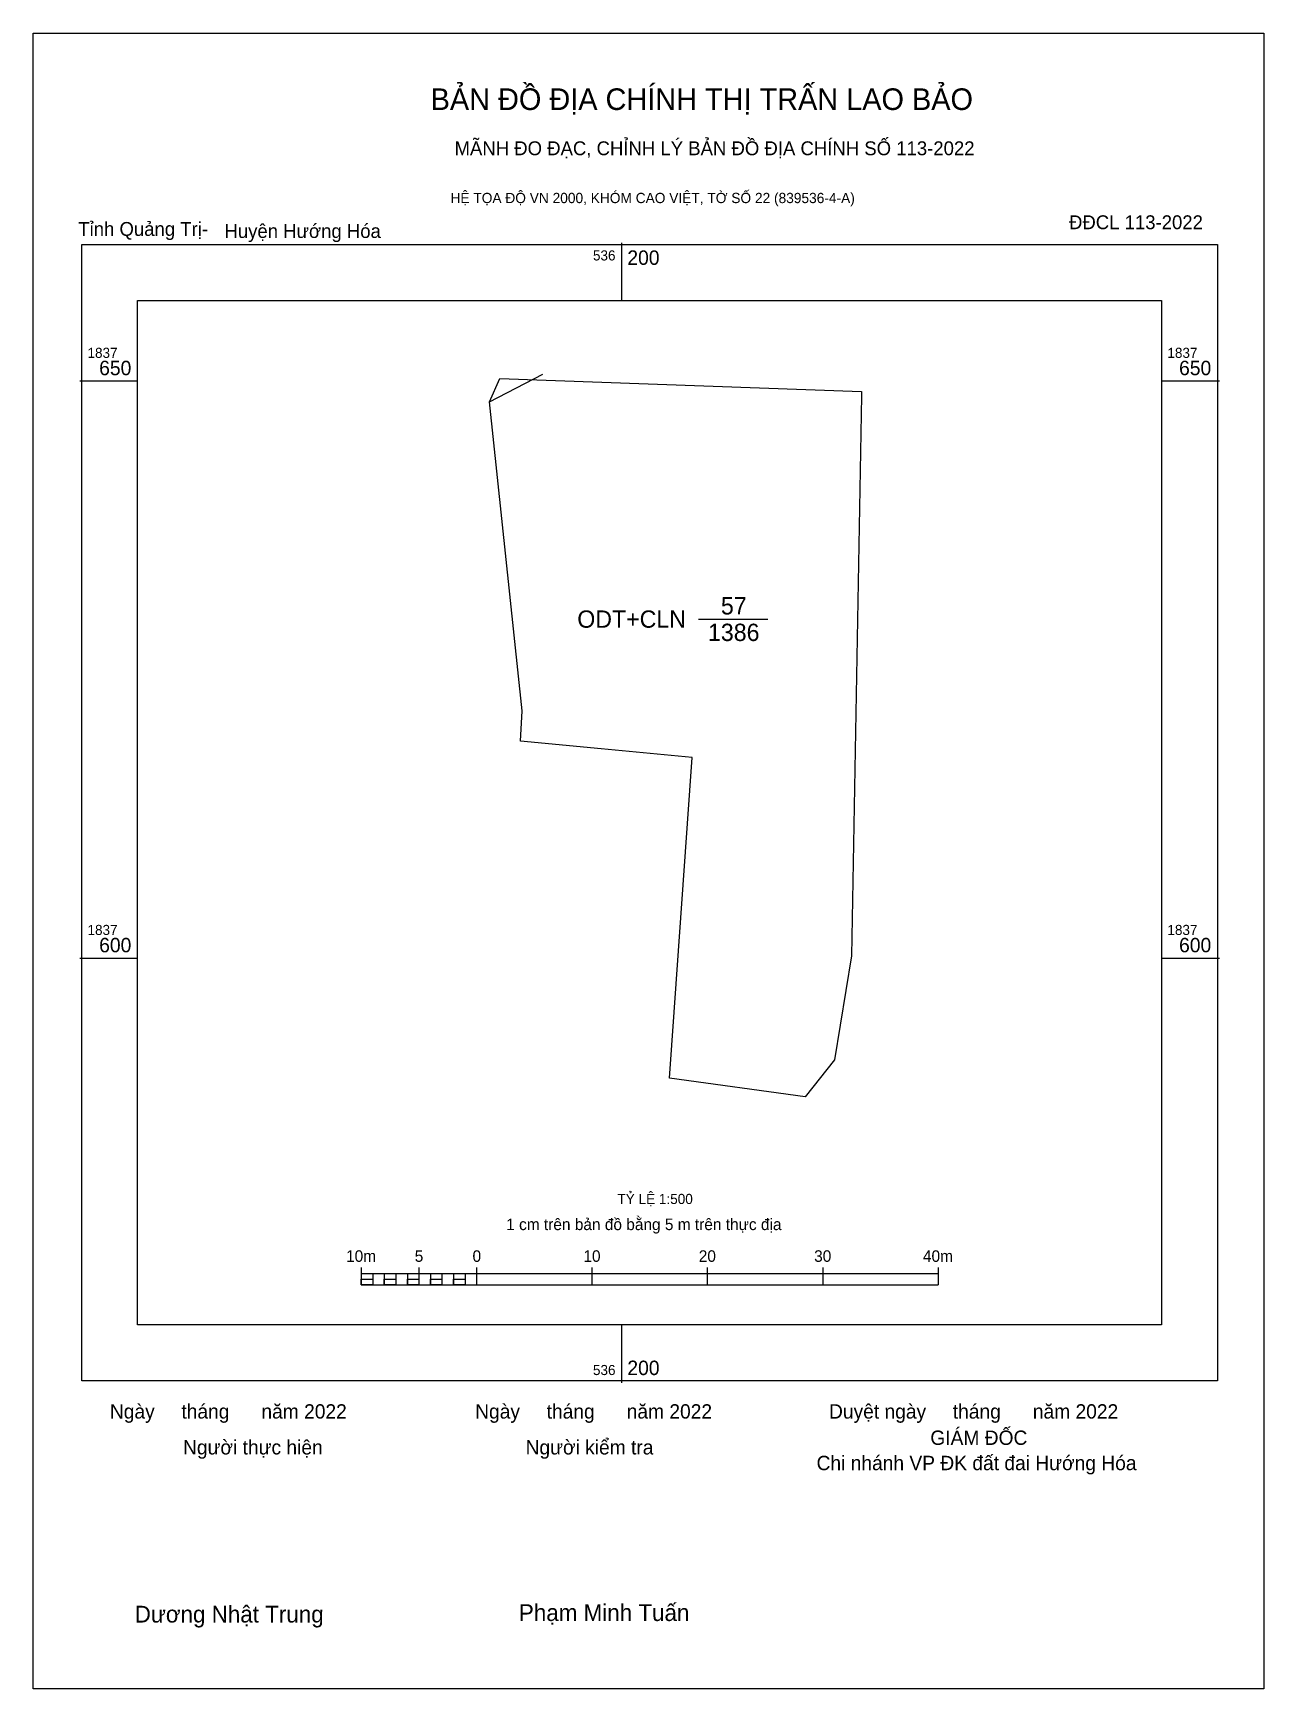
# Model space of a CAD drawing. Extents: x 536149 to 536256, y 1837537 to 1837680.
import ezdxf

# ---------------------------------------------------------------- set-up
doc = ezdxf.new("R2010")
doc.units = 0
for name, color, linetype in [('Level 10', 7, 'Continuous'), ('Level 13', 7, 'Continuous'), ('Level 15', 7, 'Continuous'), ('Level 27', 7, 'Continuous'), ('Level 29', 7, 'Continuous'), ('Level 6', 7, 'Continuous'), ('Level 62', 7, 'Continuous'), ('Level 63', 7, 'Continuous'), ('Level 9', 7, 'Continuous')]:
    doc.layers.add(name, color=color, linetype=linetype)

msp = doc.modelspace()

# ---------------------------------------------------------------- linework, layer by layer
at = {"layer": 'Level 10'}
msp.add_lwpolyline([(536188.56, 1837648.2), (536189.45, 1837650.21), (536220.8, 1837649.09), (536220.79, 1837648.7), (536219.93, 1837600.2), (536218.46, 1837591.19), (536215.9, 1837587.98), (536204.15, 1837589.6), (536206.13, 1837617.39), (536198.22, 1837618.13), (536191.25, 1837618.79), (536191.39, 1837621.43)], close=True, dxfattribs=at)
at = {"layer": 'Level 15'}
msp.add_lwpolyline([(536148.99, 1837680.14), (536255.67, 1837680.14), (536255.67, 1837536.68), (536148.99, 1837536.68)], close=True, dxfattribs=at)
at = {"layer": 'Level 27'}
for p, q in [((536189.45, 1837650.21), (536189.45, 1837650.21)), ((536220.8, 1837649.09), (536220.8, 1837649.09)), ((536188.56, 1837648.2), (536188.56, 1837648.2)), ((536191.39, 1837621.43), (536191.39, 1837621.43)), ((536191.25, 1837618.79), (536191.25, 1837618.79)), ((536198.22, 1837618.13), (536198.22, 1837618.13)), ((536204.15, 1837589.6), (536204.15, 1837589.6))]:
    msp.add_line(p, q, dxfattribs=at)
at = {"layer": 'Level 29'}
msp.add_line((536206.66, 1837629.37), (536212.67, 1837629.37), dxfattribs=at)
msp.add_lwpolyline([(536188.56, 1837648.2), (536193.16, 1837650.58)], dxfattribs=at)
at = {"layer": 'Level 62'}
msp.add_lwpolyline([(536158.05, 1837656.97), (536246.81, 1837656.97), (536246.81, 1837568.21), (536158.05, 1837568.21)], close=True, dxfattribs=at)
at = {"layer": 'Level 63'}
for p, q in [((536200, 1837661.97), (536200, 1837656.97)), ((536153.05, 1837650), (536158.05, 1837650)), ((536246.81, 1837650), (536251.81, 1837650)), ((536153.05, 1837600), (536158.05, 1837600)), ((536246.81, 1837600), (536251.81, 1837600)), ((536177.43, 1837573.18), (536177.43, 1837571.68)), ((536177.43, 1837572.68), (536227.43, 1837572.68)), ((536178.43, 1837572.68), (536178.43, 1837571.68)), ((536179.43, 1837572.68), (536179.43, 1837571.68)), ((536180.43, 1837572.68), (536180.43, 1837571.68)), ((536181.43, 1837572.68), (536181.43, 1837571.68)), ((536182.43, 1837573.18), (536182.43, 1837571.68)), ((536182.43, 1837572.68), (536182.43, 1837571.68)), ((536183.43, 1837572.68), (536183.43, 1837571.68)), ((536184.43, 1837572.68), (536184.43, 1837571.68)), ((536185.43, 1837572.68), (536185.43, 1837571.68)), ((536186.43, 1837572.68), (536186.43, 1837571.68)), ((536187.43, 1837573.18), (536187.43, 1837571.68)), ((536187.43, 1837572.68), (536187.43, 1837571.68)), ((536197.43, 1837573.18), (536197.43, 1837571.68)), ((536207.43, 1837573.18), (536207.43, 1837571.68)), ((536217.43, 1837573.18), (536217.43, 1837571.68)), ((536227.43, 1837573.18), (536227.43, 1837571.68)), ((536177.43, 1837571.68), (536227.43, 1837571.68)), ((536200, 1837568.21), (536200, 1837563.21))]:
    msp.add_line(p, q, dxfattribs=at)
for points in [[(536153.21, 1837661.81), (536251.65, 1837661.81), (536251.65, 1837563.37), (536153.21, 1837563.37)], [(536177.43, 1837572.18), (536178.43, 1837572.18), (536178.43, 1837571.68), (536177.43, 1837571.68)], [(536177.43, 1837572.18), (536178.43, 1837572.18), (536178.43, 1837571.68), (536177.43, 1837571.68)], [(536179.43, 1837572.18), (536180.43, 1837572.18), (536180.43, 1837571.68), (536179.43, 1837571.68)], [(536181.43, 1837572.18), (536182.43, 1837572.18), (536182.43, 1837571.68), (536181.43, 1837571.68)], [(536183.43, 1837572.18), (536184.43, 1837572.18), (536184.43, 1837571.68), (536183.43, 1837571.68)], [(536185.43, 1837572.18), (536186.43, 1837572.18), (536186.43, 1837571.68), (536185.43, 1837571.68)]]:
    msp.add_lwpolyline(points, close=True, dxfattribs=at)

# ---------------------------------------------------------------- texts
at = {"layer": 'Level 13'}
for s, p in [('ODT+CLN', (536196.16, 1837628.62)), ('57', (536208.61, 1837629.77)), ('1386', (536207.49, 1837627.47))]:
    msp.add_text(s, height=1.5, dxfattribs=at).set_placement(p)
at = {"layer": 'Level 6'}
msp.add_text('TỶ LỆ 1:500', height=0.879, dxfattribs=at).set_placement((536199.64, 1837578.69))
at = {"layer": 'Level 63'}
for s, height, p in [('BẢN ĐỒ ĐỊA CHÍNH THỊ TRẤN LAO BẢO', 1.8718, (536183.45, 1837673.48)), ('MÃNH ĐO ĐẠC, CHỈNH LÝ BẢN ĐỒ ĐỊA CHÍNH SỐ 113-2022', 1.2011, (536185.52, 1837669.56)), ('HỆ TỌA ĐỘ VN 2000, KHÓM CAO VIỆT, TỜ SỐ 22 (839536-4-A)', 0.8891, (536185.17, 1837665.41)), ('536', 0.875, (536197.52, 1837660.44)), ('200', 1.25, (536200.5, 1837660.06)), ('1837', 0.875, (536153.71, 1837652)), ('650', 1.25, (536154.72, 1837650.5)), ('1837', 0.875, (536247.31, 1837652)), ('650', 1.25, (536248.32, 1837650.5)), ('1837', 0.875, (536153.71, 1837602)), ('1837', 0.875, (536247.31, 1837602)), ('600', 1.25, (536154.72, 1837600.5)), ('600', 1.25, (536248.32, 1837600.5)), ('1 cm trên bản đồ bằng 5 m trên thực địa', 1, (536190, 1837576.43)), ('10m', 1, (536176.12, 1837573.68)), ('5', 1, (536182.07, 1837573.68)), ('0', 1, (536187.08, 1837573.68)), ('10', 1, (536196.69, 1837573.68)), ('20', 1, (536206.69, 1837573.68)), ('30', 1, (536216.69, 1837573.68)), ('40m', 1, (536226.12, 1837573.68)), ('536', 0.875, (536197.52, 1837563.87)), ('200', 1.25, (536200.5, 1837563.87)), ('Ngày     tháng      năm 2022', 1.2442, (536155.65, 1837560.1)), ('Ngày     tháng      năm 2022', 1.2442, (536187.31, 1837560.1)), ('Duyệt ngày     tháng      năm 2022', 1.2442, (536217.98, 1837560.1)), ('Người thực hiện', 1.2442, (536161.99, 1837556.99)), ('Người kiểm tra', 1.2442, (536191.68, 1837556.99)), ('GIÁM ĐỐC', 1.244, (536226.76, 1837557.82)), ('Chi nhánh VP ĐK đất đai Hướng Hóa', 1.2442, (536216.9, 1837555.63)), ('Dương Nhật Trung', 1.4512, (536157.8, 1837542.43)), ('Phạm Minh Tuấn', 1.4512, (536191.1, 1837542.56))]:
    msp.add_text(s, height=height, dxfattribs=at).set_placement(p)
at = {"layer": 'Level 9'}
for s, p in [('Tỉnh Quảng Trị-', (536152.91, 1837662.57)), ('Huyện Hướng Hóa', (536165.58, 1837662.39)), ('ĐĐCL 113-2022', (536238.78, 1837663.15))]:
    msp.add_text(s, height=1.2011, dxfattribs=at).set_placement(p)

doc.saveas('drawing.dxf')
